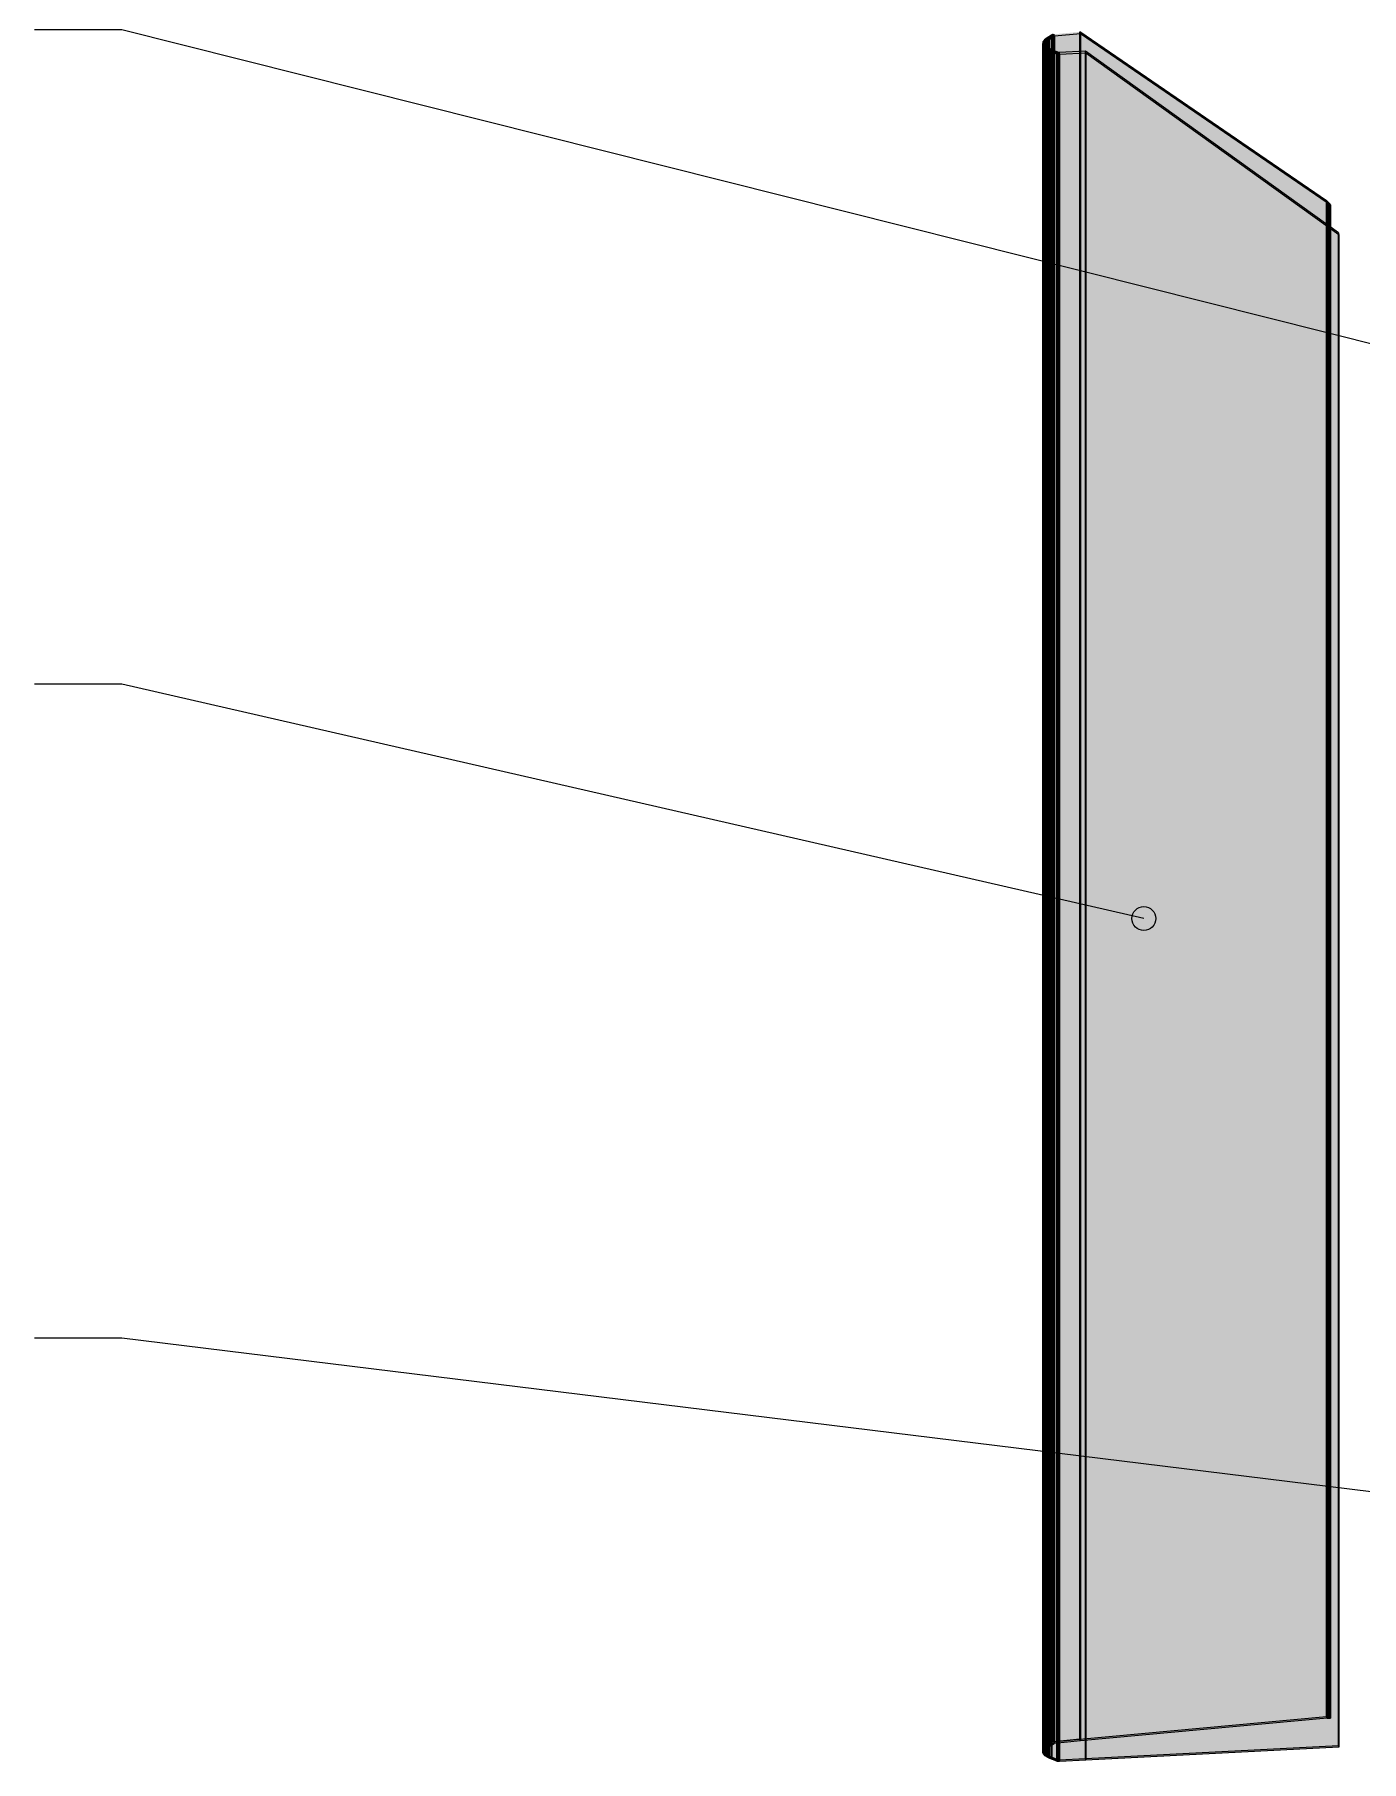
# Model space of a CAD drawing. Header units: millimetres. Extents: x 50 to 612415, y 2 to 4150.
# Drawn here: x 468980 to 469588, y 1476 to 2268 of the extents above; entities that cross this region are included whole.
import ezdxf

# ---------------------------------------------------------------- set-up
doc = ezdxf.new("R2010")
doc.units = ezdxf.units.MM
for name, color, linetype, lineweight in [('DIM', 7, 'Continuous', 13), ('HATCH', 8, 'Continuous', 9), ('OUTLINE', 7, 'Continuous', 25)]:
    doc.layers.add(name, color=color, linetype=linetype, lineweight=lineweight)

msp = doc.modelspace()

# ---------------------------------------------------------------- hatches: boundary and pattern name
at = {"layer": 'HATCH', "true_color": 0x617c87}
for points in [[(469443.778, 2266.036), (469442.387, 2264.585), (469442.141, 2263.786)], [(469443.778, 2266.036), (469442.141, 2263.786), (469442.212, 2262.979)], [(469443.778, 2266.036), (469442.212, 2262.979), (469442.596, 2262.194)], [(469443.778, 2266.036), (469442.939, 2265.345), (469442.387, 2264.585)], [(469443.778, 2266.036), (469442.596, 2262.194), (469443.279, 2261.461)], [(469443.778, 2266.036), (469443.279, 2261.461), (469443.685, 2263.744)], [(469443.778, 2266.036), (469443.685, 2263.744), (469443.885, 2264.393)], [(469447.44, 2267.183), (469446.175, 2267.634), (469443.778, 2266.036)], [(469443.778, 2266.036), (469447.425, 2267.177), (469447.44, 2267.183)], [(469443.778, 2266.036), (469447.412, 2267.17), (469447.425, 2267.177)], [(469443.778, 2266.036), (469445.015, 2265.572), (469447.412, 2267.17)], [(469443.778, 2266.036), (469444.334, 2265.011), (469445.015, 2265.572)], [(469443.778, 2266.036), (469443.885, 2264.393), (469444.334, 2265.011)], [(469459.217, 2269.063), (469446.381, 2267.748), (469446.175, 2267.634)], [(469447.457, 2267.187), (469459.217, 2269.063), (469446.175, 2267.634)], [(469447.44, 2267.183), (469447.457, 2267.187), (469446.175, 2267.634)], [(469459.217, 2269.063), (469446.625, 2267.84), (469446.381, 2267.748)], [(469459.217, 2269.063), (469446.9, 2267.908), (469446.625, 2267.84)], [(469447.457, 2267.187), (469447.476, 2267.19), (469459.217, 2269.063)], [(469447.476, 2267.19), (469459.436, 2268.297), (469459.217, 2269.063)], [(469443.279, 2261.461), (469443.742, 2263.088), (469443.685, 2263.744)], [(469443.279, 2261.461), (469444.055, 2262.45), (469443.742, 2263.088)], [(469443.279, 2261.461), (469444.61, 2261.855), (469444.055, 2262.45)], [(469443.279, 2261.461), (469448.623, 2259.065), (469444.61, 2261.855)], [(469443.279, 2261.461), (469444.235, 2260.809), (469445.427, 2260.263)], [(469443.279, 2261.461), (469445.427, 2260.263), (469448.623, 2259.065)], [(469448.623, 2259.065), (469445.387, 2261.325), (469444.61, 2261.855)], [(469448.623, 2259.065), (469446.355, 2260.882), (469445.387, 2261.325)], [(469448.623, 2259.065), (469449.551, 2259.683), (469446.355, 2260.882)], [(469448.623, 2259.065), (469461.725, 2260.285), (469449.623, 2259.673)], [(469448.623, 2259.065), (469461.944, 2259.519), (469461.725, 2260.285)], [(469448.623, 2259.065), (469449.568, 2259.678), (469449.551, 2259.683)], [(469448.623, 2259.065), (469449.585, 2259.675), (469449.568, 2259.678)], [(469448.623, 2259.065), (469449.604, 2259.673), (469449.585, 2259.675)], [(469448.623, 2259.065), (469449.623, 2259.673), (469449.604, 2259.673)], [(469448.623, 2259.065), (469449.779, 2258.904), (469461.944, 2259.519)], [(469448.623, 2259.065), (469448.885, 2258.984), (469449.171, 2258.93)], [(469448.623, 2259.065), (469449.171, 2258.93), (469449.473, 2258.903)], [(469448.623, 2259.065), (469449.473, 2258.903), (469449.779, 2258.904)], [(469459.436, 1485.355), (469459.217, 1486.121), (469572.166, 1496.573)], [(469572.447, 1495.812), (469459.436, 1485.355), (469572.166, 1496.573)], [(469572.564, 1495.778), (469572.166, 1496.573), (469572.46, 1496.586)], [(469572.484, 1495.813), (469572.466, 1495.813), (469572.166, 1496.573)], [(469572.466, 1495.813), (469572.447, 1495.812), (469572.166, 1496.573)], [(469572.502, 1495.81), (469572.484, 1495.813), (469572.166, 1496.573)], [(469572.519, 1495.806), (469572.502, 1495.81), (469572.166, 1496.573)], [(469572.534, 1495.801), (469572.519, 1495.806), (469572.166, 1496.573)], [(469572.546, 1495.794), (469572.534, 1495.801), (469572.166, 1496.573)], [(469572.557, 1495.786), (469572.546, 1495.794), (469572.166, 1496.573)], [(469572.564, 1495.778), (469572.557, 1495.786), (469572.166, 1496.573)], [(469572.46, 1496.586), (469572.754, 1496.574), (469572.568, 1495.769)], [(469572.568, 1495.769), (469572.564, 1495.778), (469572.46, 1496.586)], [(469572.754, 1496.574), (469573.038, 1496.535), (469572.568, 1495.769)], [(469573.038, 1496.535), (469573.305, 1496.472), (469572.568, 1495.769)], [(469573.305, 1496.472), (469573.544, 1496.386), (469572.568, 1495.769)], [(469573.544, 1496.386), (469573.749, 1496.28), (469572.568, 1495.769)], [(469573.749, 1496.28), (469573.914, 1496.157), (469572.568, 1495.769)], [(469573.914, 1496.157), (469574.031, 1496.022), (469572.568, 1495.769)], [(469574.031, 1496.022), (469574.099, 1495.878), (469572.568, 1495.769)], [(469442.141, 1480.844), (469442.387, 1481.643), (469443.778, 1483.094)], [(469442.212, 1480.037), (469442.141, 1480.844), (469443.778, 1483.094)], [(469442.596, 1479.251), (469442.212, 1480.037), (469443.778, 1483.094)], [(469442.387, 1481.643), (469442.939, 1482.403), (469443.778, 1483.094)], [(469443.279, 1478.519), (469442.596, 1479.251), (469443.778, 1483.094)], [(469443.685, 1480.802), (469443.279, 1478.519), (469443.778, 1483.094)], [(469443.885, 1481.451), (469443.685, 1480.802), (469443.778, 1483.094)], [(469443.778, 1483.094), (469446.175, 1484.692), (469447.44, 1484.241)], [(469447.44, 1484.241), (469447.425, 1484.235), (469443.778, 1483.094)], [(469447.425, 1484.235), (469447.412, 1484.228), (469443.778, 1483.094)], [(469447.412, 1484.228), (469445.015, 1482.63), (469443.778, 1483.094)], [(469445.015, 1482.63), (469444.334, 1482.068), (469443.778, 1483.094)], [(469444.334, 1482.068), (469443.885, 1481.451), (469443.778, 1483.094)], [(469446.175, 1484.692), (469446.381, 1484.805), (469459.217, 1486.121)], [(469446.175, 1484.692), (469459.217, 1486.121), (469447.457, 1484.245)], [(469446.175, 1484.692), (469447.457, 1484.245), (469447.44, 1484.241)], [(469446.381, 1484.805), (469446.625, 1484.898), (469459.217, 1486.121)], [(469446.625, 1484.898), (469446.9, 1484.966), (469459.217, 1486.121)], [(469446.9, 1484.966), (469447.194, 1485.008), (469459.217, 1486.121)], [(469459.217, 1486.121), (469447.476, 1484.248), (469447.457, 1484.245)], [(469459.217, 1486.121), (469459.436, 1485.355), (469447.476, 1484.248)], [(469461.944, 1476.577), (469461.725, 1477.343), (469577.782, 1483.211)], [(469577.938, 1482.442), (469461.944, 1476.577), (469577.782, 1483.211)], [(469443.685, 1480.802), (469443.742, 1480.146), (469443.279, 1478.519)], [(469443.742, 1480.146), (469444.055, 1479.508), (469443.279, 1478.519)], [(469444.055, 1479.508), (469444.61, 1478.913), (469443.279, 1478.519)], [(469444.61, 1478.913), (469448.623, 1476.122), (469443.279, 1478.519)], [(469445.427, 1477.321), (469444.235, 1477.867), (469443.279, 1478.519)], [(469448.623, 1476.122), (469445.427, 1477.321), (469443.279, 1478.519)], [(469444.61, 1478.913), (469445.387, 1478.383), (469448.623, 1476.122)], [(469445.387, 1478.383), (469446.355, 1477.94), (469448.623, 1476.122)], [(469446.355, 1477.94), (469449.551, 1476.741), (469448.623, 1476.122)], [(469449.623, 1476.731), (469461.725, 1477.343), (469448.623, 1476.122)], [(469461.725, 1477.343), (469461.944, 1476.577), (469448.623, 1476.122)], [(469449.551, 1476.741), (469449.568, 1476.736), (469448.623, 1476.122)], [(469449.568, 1476.736), (469449.585, 1476.733), (469448.623, 1476.122)], [(469449.585, 1476.733), (469449.604, 1476.731), (469448.623, 1476.122)], [(469449.604, 1476.731), (469449.623, 1476.731), (469448.623, 1476.122)], [(469461.944, 1476.577), (469449.779, 1475.962), (469448.623, 1476.122)], [(469449.171, 1475.988), (469448.885, 1476.042), (469448.623, 1476.122)], [(469449.473, 1475.961), (469449.171, 1475.988), (469448.623, 1476.122)], [(469449.779, 1475.962), (469449.473, 1475.961), (469448.623, 1476.122)]]:
    msp.add_hatch(color=145, dxfattribs=at).paths.add_polyline_path(points)
at = {"layer": 'HATCH', "true_color": 0x58717b}
for points in [[(469442.387, 1481.643), (469442.939, 1482.403), (469442.939, 2265.345), (469442.387, 2264.585)], [(469444.334, 1482.068), (469443.885, 1481.451), (469443.885, 2264.393), (469444.334, 2265.011)]]:
    msp.add_hatch(color=147, dxfattribs=at).paths.add_polyline_path(points)
at = {"layer": 'HATCH', "true_color": 0x59727d}
for points in [[(469442.939, 1482.403), (469443.778, 1483.094), (469443.778, 2266.036), (469442.939, 2265.345)], [(469445.015, 1482.63), (469444.334, 1482.068), (469444.334, 2265.011), (469445.015, 2265.572)]]:
    msp.add_hatch(color=147, dxfattribs=at).paths.add_polyline_path(points)
at = {"layer": 'HATCH', "true_color": 0x566e78}
for points in [[(469443.778, 2266.036), (469443.778, 2266.036), (469442.939, 2265.345)], [(469443.778, 1483.094), (469443.778, 1483.094), (469443.778, 2266.036), (469443.778, 2266.036)], [(469445.015, 2265.572), (469447.412, 2267.17), (469447.412, 2267.17)], [(469447.194, 1485.008), (469447.194, 1485.008), (469447.194, 2267.95), (469447.194, 2267.95)], [(469447.412, 1484.228), (469447.412, 1484.228), (469447.412, 2267.17), (469447.412, 2267.17)], [(469448.623, 2259.065), (469449.623, 2259.673), (469449.623, 2259.673)], [(469448.623, 1476.122), (469448.623, 1476.122), (469448.623, 2259.065), (469448.623, 2259.065)], [(469448.623, 2259.065), (469448.623, 2259.065), (469448.885, 2258.984)], [(469449.623, 1476.731), (469449.623, 1476.731), (469449.623, 2259.673), (469449.623, 2259.673)], [(469572.166, 2191.604), (469572.447, 2190.795), (469572.447, 2190.795)], [(469572.447, 1495.812), (469572.447, 1495.812), (469572.447, 2190.795), (469572.447, 2190.795)], [(469572.568, 2190.67), (469574.099, 2189.594), (469574.099, 2189.594)], [(469574.099, 1495.878), (469574.099, 1495.878), (469574.099, 2189.594), (469574.099, 2189.594)], [(469572.447, 1495.812), (469572.447, 1495.812), (469572.166, 1496.573)], [(469574.099, 1495.878), (469574.099, 1495.878), (469572.568, 1495.769)], [(469442.939, 1482.403), (469443.778, 1483.094), (469443.778, 1483.094)], [(469447.412, 1484.228), (469447.412, 1484.228), (469445.015, 1482.63)], [(469447.194, 1485.008), (469447.194, 1485.008), (469459.217, 1486.121)], [(469449.623, 1476.731), (469449.623, 1476.731), (469448.623, 1476.122)], [(469448.885, 1476.042), (469448.623, 1476.122), (469448.623, 1476.122)]]:
    msp.add_hatch(color=147, dxfattribs=at).paths.add_polyline_path(points)
at = {"layer": 'HATCH', "true_color": 0x5a737d}
for points in [[(469443.778, 1483.094), (469446.175, 1484.692), (469446.175, 2267.634), (469443.778, 2266.036)], [(469447.412, 1484.228), (469445.015, 1482.63), (469445.015, 2265.572), (469447.412, 2267.17)], [(469444.235, 1477.867), (469443.279, 1478.519), (469443.279, 2261.461), (469444.235, 2260.809)], [(469444.61, 1478.913), (469445.387, 1478.383), (469445.387, 2261.325), (469444.61, 2261.855)]]:
    msp.add_hatch(color=147, dxfattribs=at).paths.add_polyline_path(points)
at = {"layer": 'HATCH', "true_color": 0x5a737e}
for points in [[(469446.175, 1484.692), (469446.381, 1484.805), (469446.381, 2267.748), (469446.175, 2267.634)], [(469447.425, 1484.235), (469447.412, 1484.228), (469447.412, 2267.17), (469447.425, 2267.177)], [(469572.546, 1495.794), (469572.534, 1495.801), (469572.534, 2190.721), (469572.546, 2190.706)], [(469573.544, 1496.386), (469573.749, 1496.28), (469573.749, 2190.174), (469573.544, 2190.412)]]:
    msp.add_hatch(color=147, dxfattribs=at).paths.add_polyline_path(points)
at = {"layer": 'HATCH', "true_color": 0x5b747f}
for points in [[(469446.381, 1484.805), (469446.625, 1484.898), (469446.625, 2267.84), (469446.381, 2267.748)], [(469447.44, 1484.241), (469447.425, 1484.235), (469447.425, 2267.177), (469447.44, 2267.183)], [(469448.623, 1476.122), (469445.427, 1477.321), (469445.427, 2260.263), (469448.623, 2259.065)], [(469446.355, 1477.94), (469449.551, 1476.741), (469449.551, 2259.683), (469446.355, 2260.882)], [(469572.534, 1495.801), (469572.519, 1495.806), (469572.519, 2190.736), (469572.534, 2190.721)], [(469573.305, 1496.472), (469573.544, 1496.386), (469573.544, 2190.412), (469573.305, 2190.662)]]:
    msp.add_hatch(color=147, dxfattribs=at).paths.add_polyline_path(points)
at = {"layer": 'HATCH', "true_color": 0x5c7580}
for points in [[(469446.625, 1484.898), (469446.9, 1484.966), (469446.9, 2267.908), (469446.625, 2267.84)], [(469447.457, 1484.245), (469447.44, 1484.241), (469447.44, 2267.183), (469447.457, 2267.187)], [(469449.171, 1475.988), (469448.885, 1476.042), (469448.885, 2258.984), (469449.171, 2258.93)], [(469449.568, 1476.736), (469449.585, 1476.733), (469449.585, 2259.675), (469449.568, 2259.678)], [(469572.519, 1495.806), (469572.502, 1495.81), (469572.502, 2190.752), (469572.519, 2190.736)], [(469573.038, 1496.535), (469573.305, 1496.472), (469573.305, 2190.662), (469573.038, 2190.913)]]:
    msp.add_hatch(color=147, dxfattribs=at).paths.add_polyline_path(points)
at = {"layer": 'HATCH', "true_color": 0x5c7680}
for points in [[(469446.9, 1484.966), (469447.194, 1485.008), (469447.194, 2267.95), (469446.9, 2267.908)], [(469447.476, 1484.248), (469447.457, 1484.245), (469447.457, 2267.187), (469447.476, 2267.19)], [(469572.502, 1495.81), (469572.484, 1495.813), (469572.484, 2190.767), (469572.502, 2190.752)], [(469572.754, 1496.574), (469573.038, 1496.535), (469573.038, 2190.913), (469572.754, 2191.159)]]:
    msp.add_hatch(color=147, dxfattribs=at).paths.add_polyline_path(points)
at = {"layer": 'HATCH', "true_color": 0x5c7681}
for points in [[(469447.194, 1485.008), (469459.217, 1486.121), (469459.217, 2269.063), (469447.194, 2267.95)], [(469459.436, 1485.355), (469447.476, 1484.248), (469447.476, 2267.19), (469459.436, 2268.297)], [(469459.217, 1486.121), (469572.166, 1496.573), (469572.166, 2191.604), (469459.217, 2269.063)], [(469572.447, 1495.812), (469459.436, 1485.355), (469459.436, 2268.297), (469572.447, 2190.795)], [(469449.473, 1475.961), (469449.171, 1475.988), (469449.171, 2258.93), (469449.473, 2258.903)], [(469449.779, 1475.962), (469449.473, 1475.961), (469449.473, 2258.903), (469449.779, 2258.904)], [(469449.585, 1476.733), (469449.604, 1476.731), (469449.604, 2259.673), (469449.585, 2259.675)], [(469449.604, 1476.731), (469449.623, 1476.731), (469449.623, 2259.673), (469449.604, 2259.673)], [(469449.623, 1476.731), (469461.725, 1477.343), (469461.725, 2260.285), (469449.623, 2259.673)], [(469461.944, 1476.577), (469449.779, 1475.962), (469449.779, 2258.904), (469461.944, 2259.519)], [(469461.725, 1477.343), (469577.782, 1483.211), (469577.782, 2176.879), (469461.725, 2260.285)], [(469577.938, 1482.442), (469461.944, 1476.577), (469461.944, 2259.519), (469577.938, 2176.158)], [(469572.166, 1496.573), (469572.46, 1496.586), (469572.46, 2191.392), (469572.166, 2191.604)], [(469572.466, 1495.813), (469572.447, 1495.812), (469572.447, 2190.795), (469572.466, 2190.782)], [(469572.46, 1496.586), (469572.754, 1496.574), (469572.754, 2191.159), (469572.46, 2191.392)], [(469572.484, 1495.813), (469572.466, 1495.813), (469572.466, 2190.782), (469572.484, 2190.767)], [(469574.099, 1495.878), (469572.568, 1495.769), (469572.568, 2190.67), (469574.099, 2189.594)]]:
    msp.add_hatch(color=155, dxfattribs=at).paths.add_polyline_path(points)
at = {"layer": 'HATCH', "true_color": 0x576f79}
for points in [[(469459.217, 1486.121), (469459.436, 1485.355), (469459.436, 2268.297), (469459.217, 2269.063)], [(469459.436, 1485.355), (469459.217, 1486.121), (469459.217, 2269.063), (469459.436, 2268.297)], [(469442.141, 1480.844), (469442.387, 1481.643), (469442.387, 2264.585), (469442.141, 2263.786)], [(469443.885, 1481.451), (469443.685, 1480.802), (469443.685, 2263.744), (469443.885, 2264.393)], [(469461.725, 1477.343), (469461.944, 1476.577), (469461.944, 2259.519), (469461.725, 2260.285)], [(469461.944, 1476.577), (469461.725, 1477.343), (469461.725, 2260.285), (469461.944, 2259.519)], [(469577.782, 1483.211), (469577.938, 1482.442), (469577.938, 2176.158), (469577.782, 2176.879)]]:
    msp.add_hatch(color=147, dxfattribs=at).paths.add_polyline_path(points)
at = {"layer": 'HATCH', "true_color": 0x5e7782}
for points in [[(469572.166, 2191.604), (469459.217, 2269.063), (469459.436, 2268.297)], [(469572.166, 2191.604), (469459.436, 2268.297), (469572.447, 2190.795)], [(469577.782, 2176.879), (469461.725, 2260.285), (469461.944, 2259.519)], [(469577.782, 2176.879), (469461.944, 2259.519), (469577.938, 2176.158)], [(469572.46, 2191.392), (469572.166, 2191.604), (469572.564, 2190.68)], [(469572.166, 2191.604), (469572.502, 2190.752), (469572.519, 2190.736)], [(469572.166, 2191.604), (469572.484, 2190.767), (469572.502, 2190.752)], [(469572.166, 2191.604), (469572.519, 2190.736), (469572.534, 2190.721)], [(469572.166, 2191.604), (469572.466, 2190.782), (469572.484, 2190.767)], [(469572.166, 2191.604), (469572.534, 2190.721), (469572.546, 2190.706)], [(469572.166, 2191.604), (469572.447, 2190.795), (469572.466, 2190.782)], [(469572.166, 2191.604), (469572.546, 2190.706), (469572.557, 2190.692)], [(469572.166, 2191.604), (469572.557, 2190.692), (469572.564, 2190.68)], [(469572.568, 2190.67), (469572.754, 2191.159), (469572.46, 2191.392)], [(469572.46, 2191.392), (469572.564, 2190.68), (469572.568, 2190.67)], [(469572.568, 2190.67), (469573.038, 2190.913), (469572.754, 2191.159)], [(469572.568, 2190.67), (469573.305, 2190.662), (469573.038, 2190.913)], [(469572.568, 2190.67), (469573.544, 2190.412), (469573.305, 2190.662)], [(469572.568, 2190.67), (469573.749, 2190.174), (469573.544, 2190.412)], [(469572.568, 2190.67), (469573.914, 2189.953), (469573.749, 2190.174)], [(469572.568, 2190.67), (469574.031, 2189.758), (469573.914, 2189.953)], [(469572.568, 2190.67), (469574.099, 2189.594), (469574.031, 2189.758)]]:
    msp.add_hatch(color=155, dxfattribs=at).paths.add_polyline_path(points)
at = {"layer": 'HATCH', "true_color": 0x566e79}
for points in [[(469442.212, 1480.037), (469442.141, 1480.844), (469442.141, 2263.786), (469442.212, 2262.979)], [(469443.685, 1480.802), (469443.742, 1480.146), (469443.742, 2263.088), (469443.685, 2263.744)]]:
    msp.add_hatch(color=147, dxfattribs=at).paths.add_polyline_path(points)
at = {"layer": 'HATCH', "true_color": 0x58707a}
for points in [[(469442.596, 1479.251), (469442.212, 1480.037), (469442.212, 2262.979), (469442.596, 2262.194)], [(469443.742, 1480.146), (469444.055, 1479.508), (469444.055, 2262.45), (469443.742, 2263.088)], [(469572.568, 1495.769), (469572.564, 1495.778), (469572.564, 2190.68), (469572.568, 2190.67)], [(469574.031, 1496.022), (469574.099, 1495.878), (469574.099, 2189.594), (469574.031, 2189.758)]]:
    msp.add_hatch(color=147, dxfattribs=at).paths.add_polyline_path(points)
at = {"layer": 'HATCH', "true_color": 0x59717c}
for points in [[(469443.279, 1478.519), (469442.596, 1479.251), (469442.596, 2262.194), (469443.279, 2261.461)], [(469444.055, 1479.508), (469444.61, 1478.913), (469444.61, 2261.855), (469444.055, 2262.45)], [(469572.564, 1495.778), (469572.557, 1495.786), (469572.557, 2190.692), (469572.564, 2190.68)], [(469573.914, 1496.157), (469574.031, 1496.022), (469574.031, 2189.758), (469573.914, 2189.953)]]:
    msp.add_hatch(color=147, dxfattribs=at).paths.add_polyline_path(points)
at = {"layer": 'HATCH', "true_color": 0x5b747e}
for points in [[(469445.427, 1477.321), (469444.235, 1477.867), (469444.235, 2260.809), (469445.427, 2260.263)], [(469445.387, 1478.383), (469446.355, 1477.94), (469446.355, 2260.882), (469445.387, 2261.325)]]:
    msp.add_hatch(color=147, dxfattribs=at).paths.add_polyline_path(points)
at = {"layer": 'HATCH', "true_color": 0x5b757f}
for points in [[(469448.885, 1476.042), (469448.623, 1476.122), (469448.623, 2259.065), (469448.885, 2258.984)], [(469449.551, 1476.741), (469449.568, 1476.736), (469449.568, 2259.678), (469449.551, 2259.683)]]:
    msp.add_hatch(color=147, dxfattribs=at).paths.add_polyline_path(points)
at = {"layer": 'HATCH', "true_color": 0x5a727d}
for points in [[(469572.557, 1495.786), (469572.546, 1495.794), (469572.546, 2190.706), (469572.557, 2190.692)], [(469573.749, 1496.28), (469573.914, 1496.157), (469573.914, 2189.953), (469573.749, 2190.174)]]:
    msp.add_hatch(color=147, dxfattribs=at).paths.add_polyline_path(points)

# ---------------------------------------------------------------- linework, layer by layer
at = {"layer": 'DIM'}
for points in [[(470510.368, 1895.166), (469020, 2270), (468980, 2270)], [(469488.483, 1862.476), (469020, 1970), (468980, 1970)], [(470452.355, 1493.895), (469020, 1670), (468980, 1670)]]:
    msp.add_lwpolyline(points, dxfattribs=at)
msp.add_circle((469488.483, 1862.476), 5.5, dxfattribs=at)
at = {"layer": 'OUTLINE', "color": 139, "true_color": 0x42544a}
for p, q in [((469442.939, 2265.345), (469442.387, 2264.585)), ((469442.939, 2265.345), (469442.387, 2264.585)), ((469443.778, 2266.036), (469442.939, 2265.345)), ((469443.778, 2266.036), (469442.939, 2265.345)), ((469442.939, 2265.345), (469443.778, 2266.036)), ((469443.778, 2266.036), (469442.939, 2265.345)), ((469442.939, 2265.345), (469442.939, 1482.403)), ((469442.939, 1482.403), (469442.939, 2265.345)), ((469446.175, 2267.634), (469443.778, 2266.036)), ((469446.175, 2267.634), (469443.778, 2266.036)), ((469443.778, 2266.036), (469443.778, 1483.094)), ((469443.778, 1483.094), (469443.778, 2266.036)), ((469443.778, 2266.036), (469443.778, 2266.036)), ((469443.778, 2266.036), (469443.778, 1483.094)), ((469443.778, 1483.094), (469443.778, 2266.036)), ((469443.778, 2266.036), (469443.778, 2266.036)), ((469443.885, 2264.393), (469444.334, 2265.011)), ((469443.885, 2264.393), (469444.334, 2265.011)), ((469444.334, 2265.011), (469445.015, 2265.572)), ((469444.334, 2265.011), (469445.015, 2265.572)), ((469444.334, 1482.068), (469444.334, 2265.011)), ((469444.334, 2265.011), (469444.334, 1482.068)), ((469445.015, 2265.572), (469447.412, 2267.17)), ((469445.015, 2265.572), (469447.412, 2267.17)), ((469447.412, 2267.17), (469445.015, 2265.572)), ((469445.015, 2265.572), (469447.412, 2267.17)), ((469445.015, 1482.63), (469445.015, 2265.572)), ((469445.015, 2265.572), (469445.015, 1482.63)), ((469446.381, 2267.748), (469446.175, 2267.634)), ((469446.381, 2267.748), (469446.175, 2267.634)), ((469446.175, 2267.634), (469446.175, 1484.692)), ((469446.175, 1484.692), (469446.175, 2267.634)), ((469446.625, 2267.84), (469446.381, 2267.748)), ((469446.625, 2267.84), (469446.381, 2267.748)), ((469446.381, 2267.748), (469446.381, 1484.805)), ((469446.381, 1484.805), (469446.381, 2267.748)), ((469446.9, 2267.908), (469446.625, 2267.84)), ((469446.9, 2267.908), (469446.625, 2267.84)), ((469446.625, 2267.84), (469446.625, 1484.898)), ((469446.625, 1484.898), (469446.625, 2267.84)), ((469446.9, 2267.908), (469446.9, 1484.966)), ((469446.9, 1484.966), (469446.9, 2267.908)), ((469447.194, 2267.95), (469447.194, 1485.008)), ((469447.194, 1485.008), (469447.194, 2267.95)), ((469447.194, 2267.95), (469447.194, 1485.008)), ((469447.194, 1485.008), (469447.194, 2267.95)), ((469447.412, 2267.17), (469447.425, 2267.177)), ((469447.412, 2267.17), (469447.425, 2267.177)), ((469447.412, 1484.228), (469447.412, 2267.17)), ((469447.412, 1484.228), (469447.412, 2267.17)), ((469447.412, 2267.17), (469447.412, 2267.17)), ((469447.412, 2267.17), (469447.412, 1484.228)), ((469447.412, 2267.17), (469447.412, 1484.228)), ((469447.412, 2267.17), (469447.412, 2267.17)), ((469447.425, 2267.177), (469447.44, 2267.183)), ((469447.425, 2267.177), (469447.44, 2267.183)), ((469447.425, 1484.235), (469447.425, 2267.177)), ((469447.425, 2267.177), (469447.425, 1484.235)), ((469447.44, 2267.183), (469447.457, 2267.187)), ((469447.44, 2267.183), (469447.457, 2267.187)), ((469447.44, 1484.241), (469447.44, 2267.183)), ((469447.44, 2267.183), (469447.44, 1484.241)), ((469447.457, 2267.187), (469447.476, 2267.19)), ((469447.457, 2267.187), (469447.476, 2267.19)), ((469447.457, 1484.245), (469447.457, 2267.187)), ((469447.457, 2267.187), (469447.457, 1484.245)), ((469447.476, 2267.19), (469459.436, 2268.297)), ((469447.476, 2267.19), (469459.436, 2268.297)), ((469447.476, 1484.248), (469447.476, 2267.19)), ((469447.476, 2267.19), (469447.476, 1484.248)), ((469572.166, 2191.604), (469459.217, 2269.063)), ((469459.217, 2269.063), (469459.217, 1486.121)), ((469459.217, 2269.063), (469459.217, 1486.121)), ((469459.217, 1486.121), (469459.217, 2269.063)), ((469459.217, 1486.121), (469459.217, 2269.063)), ((469572.166, 2191.604), (469459.217, 2269.063)), ((469459.436, 1485.355), (469459.436, 2268.297)), ((469459.436, 2268.297), (469572.447, 2190.795)), ((469459.436, 1485.355), (469459.436, 2268.297)), ((469459.436, 2268.297), (469459.436, 1485.355)), ((469459.436, 2268.297), (469459.436, 1485.355)), ((469459.436, 2268.297), (469572.447, 2190.795)), ((469442.387, 2264.585), (469442.141, 2263.786)), ((469442.387, 2264.585), (469442.141, 2263.786)), ((469442.141, 2263.786), (469442.141, 1480.844)), ((469442.141, 1480.844), (469442.141, 2263.786)), ((469442.141, 2263.786), (469442.212, 2262.979)), ((469442.141, 2263.786), (469442.212, 2262.979)), ((469442.212, 2262.979), (469442.212, 1480.037)), ((469442.212, 1480.037), (469442.212, 2262.979)), ((469442.212, 2262.979), (469442.596, 2262.194)), ((469442.212, 2262.979), (469442.596, 2262.194)), ((469442.387, 2264.585), (469442.387, 1481.643)), ((469442.387, 1481.643), (469442.387, 2264.585)), ((469442.596, 2262.194), (469442.596, 1479.251)), ((469442.596, 1479.251), (469442.596, 2262.194)), ((469442.596, 2262.194), (469443.279, 2261.461)), ((469442.596, 2262.194), (469443.279, 2261.461)), ((469443.279, 2261.461), (469443.279, 1478.519)), ((469443.279, 1478.519), (469443.279, 2261.461)), ((469443.279, 2261.461), (469444.235, 2260.809)), ((469443.279, 2261.461), (469444.235, 2260.809)), ((469443.685, 2263.744), (469443.885, 2264.393)), ((469443.685, 2263.744), (469443.885, 2264.393)), ((469443.685, 1480.802), (469443.685, 2263.744)), ((469443.742, 2263.088), (469443.685, 2263.744)), ((469443.685, 2263.744), (469443.685, 1480.802)), ((469443.742, 2263.088), (469443.685, 2263.744)), ((469443.742, 1480.146), (469443.742, 2263.088)), ((469444.055, 2262.45), (469443.742, 2263.088)), ((469443.742, 2263.088), (469443.742, 1480.146)), ((469444.055, 2262.45), (469443.742, 2263.088)), ((469443.885, 1481.451), (469443.885, 2264.393)), ((469443.885, 2264.393), (469443.885, 1481.451)), ((469444.055, 1479.508), (469444.055, 2262.45)), ((469444.61, 2261.855), (469444.055, 2262.45)), ((469444.055, 2262.45), (469444.055, 1479.508)), ((469444.61, 2261.855), (469444.055, 2262.45)), ((469444.235, 2260.809), (469444.235, 1477.867)), ((469444.235, 1477.867), (469444.235, 2260.809)), ((469444.235, 2260.809), (469445.427, 2260.263)), ((469444.235, 2260.809), (469445.427, 2260.263)), ((469444.61, 1478.913), (469444.61, 2261.855)), ((469445.387, 2261.325), (469444.61, 2261.855)), ((469444.61, 2261.855), (469444.61, 1478.913)), ((469445.387, 2261.325), (469444.61, 2261.855)), ((469445.387, 1478.383), (469445.387, 2261.325)), ((469446.355, 2260.882), (469445.387, 2261.325)), ((469445.387, 2261.325), (469445.387, 1478.383)), ((469446.355, 2260.882), (469445.387, 2261.325)), ((469445.427, 2260.263), (469445.427, 1477.321)), ((469445.427, 1477.321), (469445.427, 2260.263)), ((469445.427, 2260.263), (469448.623, 2259.065)), ((469445.427, 2260.263), (469448.623, 2259.065)), ((469446.355, 1477.94), (469446.355, 2260.882)), ((469449.551, 2259.683), (469446.355, 2260.882)), ((469446.355, 2260.882), (469446.355, 1477.94)), ((469449.551, 2259.683), (469446.355, 2260.882)), ((469449.623, 2259.673), (469448.623, 2259.065)), ((469448.623, 2259.065), (469449.623, 2259.673)), ((469449.623, 2259.673), (469448.623, 2259.065)), ((469448.623, 2259.065), (469449.623, 2259.673)), ((469448.623, 2259.065), (469448.623, 1476.122)), ((469448.623, 1476.122), (469448.623, 2259.065)), ((469448.623, 2259.065), (469448.623, 2259.065)), ((469448.623, 2259.065), (469448.623, 1476.122)), ((469448.623, 1476.122), (469448.623, 2259.065)), ((469448.623, 2259.065), (469448.885, 2258.984)), ((469448.623, 2259.065), (469448.623, 2259.065)), ((469448.623, 2259.065), (469448.885, 2258.984)), ((469448.885, 2258.984), (469448.623, 2259.065)), ((469448.623, 2259.065), (469448.885, 2258.984)), ((469448.885, 2258.984), (469448.885, 1476.042)), ((469448.885, 1476.042), (469448.885, 2258.984)), ((469448.885, 2258.984), (469449.171, 2258.93)), ((469448.885, 2258.984), (469449.171, 2258.93)), ((469449.171, 2258.93), (469449.171, 1475.988)), ((469449.171, 1475.988), (469449.171, 2258.93)), ((469449.171, 2258.93), (469449.473, 2258.903)), ((469449.171, 2258.93), (469449.473, 2258.903)), ((469449.473, 2258.903), (469449.779, 2258.904)), ((469449.473, 2258.903), (469449.779, 2258.904)), ((469449.473, 2258.903), (469449.473, 1475.961)), ((469449.473, 1475.961), (469449.473, 2258.903)), ((469449.551, 1476.741), (469449.551, 2259.683)), ((469449.568, 2259.678), (469449.551, 2259.683)), ((469449.551, 2259.683), (469449.551, 1476.741)), ((469449.568, 2259.678), (469449.551, 2259.683)), ((469449.568, 1476.736), (469449.568, 2259.678)), ((469449.585, 2259.675), (469449.568, 2259.678)), ((469449.568, 2259.678), (469449.568, 1476.736)), ((469449.585, 2259.675), (469449.568, 2259.678)), ((469449.585, 1476.733), (469449.585, 2259.675)), ((469449.604, 2259.673), (469449.585, 2259.675)), ((469449.585, 2259.675), (469449.585, 1476.733)), ((469449.604, 2259.673), (469449.585, 2259.675)), ((469449.604, 1476.731), (469449.604, 2259.673)), ((469449.623, 2259.673), (469449.604, 2259.673)), ((469449.604, 2259.673), (469449.604, 1476.731)), ((469449.623, 2259.673), (469449.604, 2259.673)), ((469461.725, 2260.285), (469449.623, 2259.673)), ((469461.725, 2260.285), (469449.623, 2259.673)), ((469449.623, 2259.673), (469449.623, 1476.731)), ((469449.623, 1476.731), (469449.623, 2259.673)), ((469449.623, 2259.673), (469449.623, 2259.673)), ((469449.623, 2259.673), (469449.623, 1476.731)), ((469449.623, 1476.731), (469449.623, 2259.673)), ((469449.623, 2259.673), (469449.623, 2259.673)), ((469449.779, 2258.904), (469461.944, 2259.519)), ((469449.779, 2258.904), (469461.944, 2259.519)), ((469449.779, 1475.962), (469449.779, 2258.904)), ((469449.779, 2258.904), (469449.779, 1475.962)), ((469577.782, 2176.879), (469461.725, 2260.285)), ((469461.725, 2260.285), (469461.725, 1477.343)), ((469461.725, 1477.343), (469461.725, 2260.285)), ((469461.944, 2259.519), (469461.725, 2260.285)), ((469461.725, 2260.285), (469461.725, 1477.343)), ((469461.725, 1477.343), (469461.725, 2260.285)), ((469461.725, 2260.285), (469461.944, 2259.519)), ((469577.782, 2176.879), (469461.725, 2260.285)), ((469461.725, 2260.285), (469461.944, 2259.519)), ((469461.944, 2259.519), (469461.725, 2260.285)), ((469461.944, 1476.577), (469461.944, 2259.519)), ((469461.944, 2259.519), (469577.938, 2176.158)), ((469461.944, 1476.577), (469461.944, 2259.519)), ((469461.944, 2259.519), (469461.944, 1476.577)), ((469461.944, 2259.519), (469461.944, 1476.577)), ((469461.944, 2259.519), (469577.938, 2176.158)), ((469572.46, 2191.392), (469572.166, 2191.604)), ((469572.166, 2191.604), (469572.166, 1496.573)), ((469572.166, 1496.573), (469572.166, 2191.604)), ((469572.46, 2191.392), (469572.166, 2191.604)), ((469572.166, 2191.604), (469572.447, 2190.795)), ((469572.166, 2191.604), (469572.447, 2190.795)), ((469572.447, 2190.795), (469572.166, 2191.604)), ((469572.447, 2190.795), (469572.166, 2191.604)), ((469572.447, 1495.812), (469572.447, 2190.795)), ((469572.447, 2190.795), (469572.466, 2190.782)), ((469572.447, 1495.812), (469572.447, 2190.795)), ((469572.447, 2190.795), (469572.447, 2190.795)), ((469572.447, 2190.795), (469572.447, 1495.812)), ((469572.447, 2190.795), (469572.447, 1495.812)), ((469572.447, 2190.795), (469572.466, 2190.782)), ((469572.447, 2190.795), (469572.447, 2190.795)), ((469572.754, 2191.159), (469572.46, 2191.392)), ((469572.46, 2191.392), (469572.46, 1496.586)), ((469572.46, 1496.586), (469572.46, 2191.392)), ((469572.754, 2191.159), (469572.46, 2191.392)), ((469572.466, 1495.813), (469572.466, 2190.782)), ((469572.466, 2190.782), (469572.484, 2190.767)), ((469572.466, 2190.782), (469572.466, 1495.813)), ((469572.466, 2190.782), (469572.484, 2190.767)), ((469572.484, 1495.813), (469572.484, 2190.767)), ((469572.484, 2190.767), (469572.502, 2190.752)), ((469572.484, 2190.767), (469572.484, 1495.813)), ((469572.484, 2190.767), (469572.502, 2190.752)), ((469572.502, 2190.752), (469572.502, 1495.81)), ((469572.502, 1495.81), (469572.502, 2190.752)), ((469572.502, 2190.752), (469572.519, 2190.736)), ((469572.502, 2190.752), (469572.519, 2190.736)), ((469572.519, 2190.736), (469572.519, 1495.806)), ((469572.519, 1495.806), (469572.519, 2190.736)), ((469572.519, 2190.736), (469572.534, 2190.721)), ((469572.519, 2190.736), (469572.534, 2190.721)), ((469572.534, 2190.721), (469572.534, 1495.801)), ((469572.534, 1495.801), (469572.534, 2190.721)), ((469572.534, 2190.721), (469572.546, 2190.706)), ((469572.534, 2190.721), (469572.546, 2190.706)), ((469572.546, 2190.706), (469572.546, 1495.794)), ((469572.546, 1495.794), (469572.546, 2190.706)), ((469572.546, 2190.706), (469572.557, 2190.692)), ((469572.546, 2190.706), (469572.557, 2190.692)), ((469572.557, 2190.692), (469572.557, 1495.786)), ((469572.557, 1495.786), (469572.557, 2190.692)), ((469572.557, 2190.692), (469572.564, 2190.68)), ((469572.557, 2190.692), (469572.564, 2190.68)), ((469572.564, 2190.68), (469572.564, 1495.778)), ((469572.564, 1495.778), (469572.564, 2190.68)), ((469572.564, 2190.68), (469572.568, 2190.67)), ((469572.564, 2190.68), (469572.568, 2190.67)), ((469572.568, 1495.769), (469572.568, 2190.67)), ((469572.568, 2190.67), (469574.099, 2189.594)), ((469572.568, 2190.67), (469572.568, 1495.769)), ((469572.568, 2190.67), (469574.099, 2189.594)), ((469572.568, 2190.67), (469574.099, 2189.594)), ((469574.099, 2189.594), (469572.568, 2190.67)), ((469573.038, 2190.913), (469572.754, 2191.159)), ((469572.754, 2191.159), (469572.754, 1496.574)), ((469572.754, 1496.574), (469572.754, 2191.159)), ((469573.038, 2190.913), (469572.754, 2191.159)), ((469573.038, 1496.535), (469573.038, 2190.913)), ((469573.305, 2190.662), (469573.038, 2190.913)), ((469573.038, 2190.913), (469573.038, 1496.535)), ((469573.305, 2190.662), (469573.038, 2190.913)), ((469573.305, 1496.472), (469573.305, 2190.662)), ((469573.544, 2190.412), (469573.305, 2190.662)), ((469573.305, 2190.662), (469573.305, 1496.472)), ((469573.544, 2190.412), (469573.305, 2190.662)), ((469573.544, 1496.386), (469573.544, 2190.412)), ((469573.749, 2190.174), (469573.544, 2190.412)), ((469573.544, 2190.412), (469573.544, 1496.386)), ((469573.749, 2190.174), (469573.544, 2190.412)), ((469573.749, 1496.28), (469573.749, 2190.174)), ((469573.914, 2189.953), (469573.749, 2190.174)), ((469573.749, 2190.174), (469573.749, 1496.28)), ((469573.914, 2189.953), (469573.749, 2190.174)), ((469573.914, 1496.157), (469573.914, 2189.953)), ((469574.031, 2189.758), (469573.914, 2189.953)), ((469573.914, 2189.953), (469573.914, 1496.157)), ((469574.031, 2189.758), (469573.914, 2189.953)), ((469574.031, 1496.022), (469574.031, 2189.758)), ((469574.099, 2189.594), (469574.031, 2189.758)), ((469574.031, 2189.758), (469574.031, 1496.022)), ((469574.099, 2189.594), (469574.031, 2189.758)), ((469574.099, 1495.878), (469574.099, 2189.594)), ((469574.099, 1495.878), (469574.099, 2189.594)), ((469574.099, 2189.594), (469574.099, 2189.594)), ((469574.099, 2189.594), (469574.099, 1495.878)), ((469574.099, 2189.594), (469574.099, 1495.878)), ((469574.099, 2189.594), (469574.099, 2189.594)), ((469577.938, 2176.158), (469577.782, 2176.879)), ((469577.782, 2176.879), (469577.782, 1483.211)), ((469577.782, 1483.211), (469577.782, 2176.879)), ((469577.938, 2176.158), (469577.782, 2176.879)), ((469577.938, 1482.442), (469577.938, 2176.158)), ((469577.938, 2176.158), (469577.938, 1482.442)), ((469459.217, 1486.121), (469572.166, 1496.573)), ((469459.217, 1486.121), (469572.166, 1496.573)), ((469572.447, 1495.812), (469459.436, 1485.355)), ((469572.447, 1495.812), (469459.436, 1485.355)), ((469572.166, 1496.573), (469572.46, 1496.586)), ((469572.166, 1496.573), (469572.46, 1496.586)), ((469572.447, 1495.812), (469572.166, 1496.573)), ((469572.447, 1495.812), (469572.166, 1496.573)), ((469572.166, 1496.573), (469572.447, 1495.812)), ((469572.166, 1496.573), (469572.447, 1495.812)), ((469572.466, 1495.813), (469572.447, 1495.812)), ((469572.466, 1495.813), (469572.447, 1495.812)), ((469572.447, 1495.812), (469572.447, 1495.812)), ((469572.447, 1495.812), (469572.447, 1495.812)), ((469572.46, 1496.586), (469572.754, 1496.574)), ((469572.46, 1496.586), (469572.754, 1496.574)), ((469572.484, 1495.813), (469572.466, 1495.813)), ((469572.484, 1495.813), (469572.466, 1495.813)), ((469572.502, 1495.81), (469572.484, 1495.813)), ((469572.502, 1495.81), (469572.484, 1495.813)), ((469572.519, 1495.806), (469572.502, 1495.81)), ((469572.519, 1495.806), (469572.502, 1495.81)), ((469572.534, 1495.801), (469572.519, 1495.806)), ((469572.534, 1495.801), (469572.519, 1495.806)), ((469572.546, 1495.794), (469572.534, 1495.801)), ((469572.546, 1495.794), (469572.534, 1495.801)), ((469572.557, 1495.786), (469572.546, 1495.794)), ((469572.557, 1495.786), (469572.546, 1495.794)), ((469572.564, 1495.778), (469572.557, 1495.786)), ((469572.564, 1495.778), (469572.557, 1495.786)), ((469572.568, 1495.769), (469572.564, 1495.778)), ((469572.568, 1495.769), (469572.564, 1495.778)), ((469574.099, 1495.878), (469572.568, 1495.769)), ((469574.099, 1495.878), (469572.568, 1495.769)), ((469572.568, 1495.769), (469574.099, 1495.878)), ((469574.099, 1495.878), (469572.568, 1495.769)), ((469572.754, 1496.574), (469573.038, 1496.535)), ((469572.754, 1496.574), (469573.038, 1496.535)), ((469573.038, 1496.535), (469573.305, 1496.472)), ((469573.038, 1496.535), (469573.305, 1496.472)), ((469573.305, 1496.472), (469573.544, 1496.386)), ((469573.305, 1496.472), (469573.544, 1496.386)), ((469573.544, 1496.386), (469573.749, 1496.28)), ((469573.544, 1496.386), (469573.749, 1496.28)), ((469573.749, 1496.28), (469573.914, 1496.157)), ((469573.749, 1496.28), (469573.914, 1496.157)), ((469573.914, 1496.157), (469574.031, 1496.022)), ((469573.914, 1496.157), (469574.031, 1496.022)), ((469574.031, 1496.022), (469574.099, 1495.878)), ((469574.031, 1496.022), (469574.099, 1495.878)), ((469574.099, 1495.878), (469574.099, 1495.878)), ((469574.099, 1495.878), (469574.099, 1495.878)), ((469442.141, 1480.844), (469442.387, 1481.643)), ((469442.141, 1480.844), (469442.387, 1481.643)), ((469442.212, 1480.037), (469442.141, 1480.844)), ((469442.212, 1480.037), (469442.141, 1480.844)), ((469442.387, 1481.643), (469442.939, 1482.403)), ((469442.387, 1481.643), (469442.939, 1482.403)), ((469442.939, 1482.403), (469443.778, 1483.094)), ((469443.778, 1483.094), (469442.939, 1482.403)), ((469442.939, 1482.403), (469443.778, 1483.094)), ((469442.939, 1482.403), (469443.778, 1483.094)), ((469443.885, 1481.451), (469443.685, 1480.802)), ((469443.885, 1481.451), (469443.685, 1480.802)), ((469443.778, 1483.094), (469446.175, 1484.692)), ((469443.778, 1483.094), (469446.175, 1484.692)), ((469443.778, 1483.094), (469443.778, 1483.094)), ((469443.778, 1483.094), (469443.778, 1483.094)), ((469444.334, 1482.068), (469443.885, 1481.451)), ((469444.334, 1482.068), (469443.885, 1481.451)), ((469445.015, 1482.63), (469444.334, 1482.068)), ((469445.015, 1482.63), (469444.334, 1482.068)), ((469447.412, 1484.228), (469445.015, 1482.63)), ((469445.015, 1482.63), (469447.412, 1484.228)), ((469447.412, 1484.228), (469445.015, 1482.63)), ((469447.412, 1484.228), (469445.015, 1482.63)), ((469446.175, 1484.692), (469446.381, 1484.805)), ((469446.175, 1484.692), (469446.381, 1484.805)), ((469446.381, 1484.805), (469446.625, 1484.898)), ((469446.381, 1484.805), (469446.625, 1484.898)), ((469446.625, 1484.898), (469446.9, 1484.966)), ((469446.625, 1484.898), (469446.9, 1484.966)), ((469446.9, 1484.966), (469447.194, 1485.008)), ((469446.9, 1484.966), (469447.194, 1485.008)), ((469447.194, 1485.008), (469459.217, 1486.121)), ((469459.217, 1486.121), (469447.194, 1485.008)), ((469447.194, 1485.008), (469459.217, 1486.121)), ((469447.194, 1485.008), (469459.217, 1486.121)), ((469447.194, 1485.008), (469447.194, 1485.008)), ((469447.194, 1485.008), (469447.194, 1485.008)), ((469447.425, 1484.235), (469447.412, 1484.228)), ((469447.425, 1484.235), (469447.412, 1484.228)), ((469447.412, 1484.228), (469447.412, 1484.228)), ((469447.412, 1484.228), (469447.412, 1484.228)), ((469447.44, 1484.241), (469447.425, 1484.235)), ((469447.44, 1484.241), (469447.425, 1484.235)), ((469447.457, 1484.245), (469447.44, 1484.241)), ((469447.457, 1484.245), (469447.44, 1484.241)), ((469447.476, 1484.248), (469447.457, 1484.245)), ((469447.476, 1484.248), (469447.457, 1484.245)), ((469459.436, 1485.355), (469447.476, 1484.248)), ((469459.436, 1485.355), (469447.476, 1484.248)), ((469459.436, 1485.355), (469459.217, 1486.121)), ((469459.217, 1486.121), (469459.436, 1485.355)), ((469459.217, 1486.121), (469459.436, 1485.355)), ((469459.436, 1485.355), (469459.217, 1486.121)), ((469461.725, 1477.343), (469577.782, 1483.211)), ((469461.725, 1477.343), (469577.782, 1483.211)), ((469577.938, 1482.442), (469461.944, 1476.577)), ((469577.938, 1482.442), (469461.944, 1476.577)), ((469577.782, 1483.211), (469577.938, 1482.442)), ((469577.782, 1483.211), (469577.938, 1482.442)), ((469442.596, 1479.251), (469442.212, 1480.037)), ((469442.596, 1479.251), (469442.212, 1480.037)), ((469443.279, 1478.519), (469442.596, 1479.251)), ((469443.279, 1478.519), (469442.596, 1479.251)), ((469444.235, 1477.867), (469443.279, 1478.519)), ((469444.235, 1477.867), (469443.279, 1478.519)), ((469443.685, 1480.802), (469443.742, 1480.146)), ((469443.685, 1480.802), (469443.742, 1480.146)), ((469443.742, 1480.146), (469444.055, 1479.508)), ((469443.742, 1480.146), (469444.055, 1479.508)), ((469444.055, 1479.508), (469444.61, 1478.913)), ((469444.055, 1479.508), (469444.61, 1478.913)), ((469445.427, 1477.321), (469444.235, 1477.867)), ((469445.427, 1477.321), (469444.235, 1477.867)), ((469444.61, 1478.913), (469445.387, 1478.383)), ((469444.61, 1478.913), (469445.387, 1478.383)), ((469445.387, 1478.383), (469446.355, 1477.94)), ((469445.387, 1478.383), (469446.355, 1477.94)), ((469448.623, 1476.122), (469445.427, 1477.321)), ((469448.623, 1476.122), (469445.427, 1477.321)), ((469446.355, 1477.94), (469449.551, 1476.741)), ((469446.355, 1477.94), (469449.551, 1476.741)), ((469448.623, 1476.122), (469449.623, 1476.731)), ((469449.623, 1476.731), (469448.623, 1476.122)), ((469448.623, 1476.122), (469449.623, 1476.731)), ((469449.623, 1476.731), (469448.623, 1476.122)), ((469448.885, 1476.042), (469448.623, 1476.122)), ((469448.623, 1476.122), (469448.623, 1476.122)), ((469448.623, 1476.122), (469448.885, 1476.042)), ((469448.885, 1476.042), (469448.623, 1476.122)), ((469448.623, 1476.122), (469448.623, 1476.122)), ((469448.885, 1476.042), (469448.623, 1476.122)), ((469449.171, 1475.988), (469448.885, 1476.042)), ((469449.171, 1475.988), (469448.885, 1476.042)), ((469449.473, 1475.961), (469449.171, 1475.988)), ((469449.473, 1475.961), (469449.171, 1475.988)), ((469449.779, 1475.962), (469449.473, 1475.961)), ((469449.779, 1475.962), (469449.473, 1475.961)), ((469449.551, 1476.741), (469449.568, 1476.736)), ((469449.551, 1476.741), (469449.568, 1476.736)), ((469449.568, 1476.736), (469449.585, 1476.733)), ((469449.568, 1476.736), (469449.585, 1476.733)), ((469449.585, 1476.733), (469449.604, 1476.731)), ((469449.585, 1476.733), (469449.604, 1476.731)), ((469449.604, 1476.731), (469449.623, 1476.731)), ((469449.604, 1476.731), (469449.623, 1476.731)), ((469449.623, 1476.731), (469461.725, 1477.343)), ((469449.623, 1476.731), (469461.725, 1477.343)), ((469449.623, 1476.731), (469449.623, 1476.731)), ((469449.623, 1476.731), (469449.623, 1476.731)), ((469461.944, 1476.577), (469449.779, 1475.962)), ((469461.944, 1476.577), (469449.779, 1475.962)), ((469461.944, 1476.577), (469461.725, 1477.343)), ((469461.725, 1477.343), (469461.944, 1476.577)), ((469461.725, 1477.343), (469461.944, 1476.577)), ((469461.944, 1476.577), (469461.725, 1477.343))]:
    msp.add_line(p, q, dxfattribs=at)

doc.saveas('drawing.dxf')
